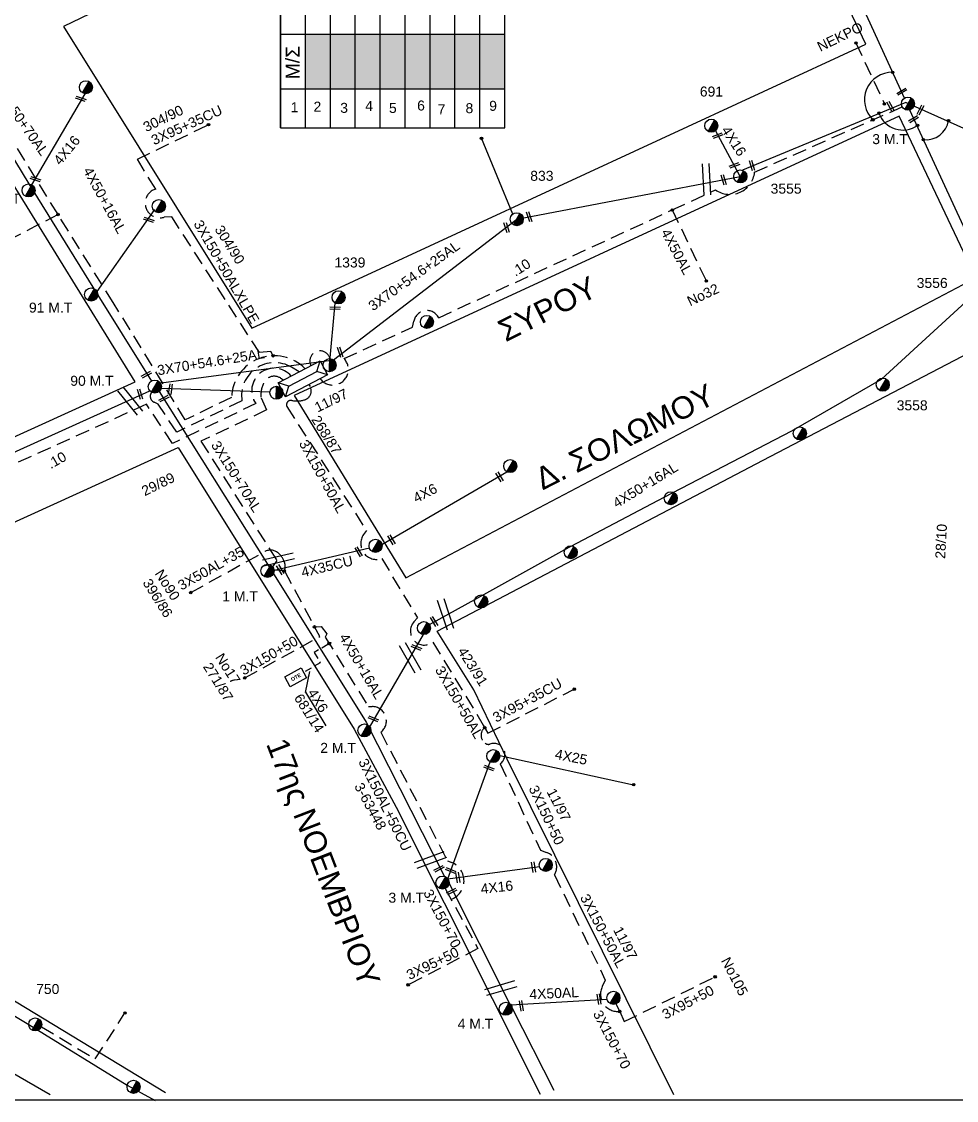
# Model space of a CAD drawing. Header units: millimetres. Extents: x 839 to 3144, y 747 to 1790.
# Drawn here: x 1057.7 to 1226.5, y 763.7 to 958.3 of the extents above; entities that cross this region are included whole.
import ezdxf
from ezdxf.enums import TextEntityAlignment as Align

# ---------------------------------------------------------------- set-up
doc = ezdxf.new("R2010")
doc.units = ezdxf.units.MM
doc.linetypes.add('DASHED', pattern=[19.05, 12.7, -6.35])
for name, color, linetype in [('Pillar OTE', 7, 'Continuous'), ('Ασφαλειοκιβώτια Χ.Τ 9 αναχωρήσεων', 7, 'Continuous'), ('Γέφυρες Εναερίου Δικτύου', 7, 'DASHED'), ('Γυμνά εναέρια ΧΤ (3Φ)   3x50+35CU', 7, 'Continuous'), ('Γυμνά εναέρια ΧΤ (3Φ)   4x35CU', 7, 'Continuous'), ('Γυμνά εναέρια ΧΤ (3Φ)   4x50AL', 7, 'Continuous'), ('Γυμνά εναέρια ΧΤ και ΦΟΠ (3Φ)   4x50+16AL', 7, 'Continuous'), ('Εναέρια παροχή ΧΤ 4x16', 7, 'SYN_LINE'), ('Εναέρια παροχή ΧΤ 4x25', 7, 'SYN_LINE'), ('Επιγραφές - Σχήματα', 7, 'Continuous'), ('Καλώδια ΧΤ   3x150+50AL', 7, 'DASHED'), ('Καλώδια ΧΤ   3x150+50ALXLPE', 7, 'DASHED'), ('Καλώδια ΧΤ   3x150+70AL', 7, 'DASHED'), ('Καλώδια ΧΤ   3x150AL+50CU', 7, 'DASHED'), ('Καλώδια ΧΤ   3x95+35CU', 7, 'DASHED'), ('Καλώδια ΧΤ   3x95+50CU', 7, 'DASHED'), ('Καλώδια ΧΤ   4x50AL', 7, 'DASHED'), ('Μηχανική τομή', 7, 'Continuous'), ('Στύλος ΦΜ', 7, 'Continuous'), ('Στύλος ΦΜ @ 1', 7, 'Continuous'), ('Συνδέσεις', 7, 'Continuous'), ('Συνεστραμμένα ΧΤ   3x70+54.6+25AL', 7, 'SYN_LINE'), ('Τομή', 7, 'Continuous'), ('Υποσταθμός εναέριος 2 στύλων', 7, 'Continuous'), ('Υποσταθμός πόλεως', 7, 'Continuous'), ('Υπόβαθρο ΔΕΗ', 7, 'Continuous'), ('Υπόγεια Καλώδια Δικτύου ΧΤ   .10', 7, 'DASHED'), ('Υπόγεια καλώδια Παροχών ΧΤ   4x6', 7, 'DASHED')]:
    doc.layers.add(name, color=color, linetype=linetype)
doc.styles.get("Standard").update_dxf_attribs({"font": 'ARIAL.TTF'})
doc.linetypes.add('SYN_LINE', pattern='A,0.5,-0.0001,["/\\/\\/\\/",Standard,S=0.1,R=0,X=0,Y=-0.05],-0.25', length=0.7501)
doc.dimstyles.new('ISO-25', dxfattribs={"dimtxt": 2.5, "dimasz": 2.5, "dimexe": 1.25, "dimexo": 0.625, "dimtad": 1, "dimtxsty": 'Standard', "dimcen": 2.5, "dimadec": 0, "dimazin": 0, "dimtfac": 1, "dimtmove": 0, "dimatfit": 3, "dimfxl": 1, "dimarcsym": 0})

# ---------------------------------------------------------------- blocks, each defined once
blk = doc.blocks.new('ΑΣΦΑΛΕΙΟΚΙΒΩΤΙΟ ΥΠΟΣΤΑΘΜΟΥ 9 ΑΝΑΧΩΡΗΣΕΩΝ')
at = {"layer": 'Ασφαλειοκιβώτια Χ.Τ 9 αναχωρήσεων', "ltscale": 40}
for p, q in [((-23.8, 40.36), (24.02, 40.36)), ((-9.72, 40.36), (-9.72, -40.64)), ((9.94, 40.36), (9.94, -40.64)), ((-23.8, 31.36), (24.02, 31.36)), ((-23.8, 22.36), (24.02, 22.36)), ((-23.8, 13.36), (24.02, 13.36)), ((-23.8, 4.36), (24.02, 4.36)), ((-23.8, -4.64), (24.02, -4.64)), ((-23.8, -13.64), (24.02, -13.64)), ((-23.8, -22.64), (24.02, -22.64)), ((-23.8, -31.64), (24.02, -31.64))]:
    blk.add_line(p, q, dxfattribs=at)
at = {"layer": 'Ασφαλειοκιβώτια Χ.Τ 9 αναχωρήσεων'}
blk.add_lwpolyline([(-23.8, -40.64), (24.02, -40.64), (24.02, 40.36), (-23.8, 40.36)], close=True, dxfattribs=at)
for s, p in [('1', (-18.19, 36.66)), ('2', (-17.99, 28.44)), ('3', (-18.43, 18.79)), ('4', (-17.74, 9.77)), ('5', (-18.47, 1.19)), ('6', (-17.59, -8.98)), ('7', (-18.93, -16.39)), ('8', (-18.55, -26.45)), ('9', (-17.69, -35))]:
    blk.add_text(s, height=3.6, rotation=270, dxfattribs=at).set_placement(p)
at = {"layer": 'Ασφαλειοκιβώτια Χ.Τ 9 αναχωρήσεων', "ltscale": 40}
for tag, height, p in [('ΟΝΟΜΑ', 5, (-0.16, 44.31)), ('ΚΕΙΜΕΝΟ 1', 2, (17.06, 35.59)), ('ΚΕΙΜΕΝΟ 2', 2, (17.06, 26.88)), ('ΚΕΙΜΕΝΟ 3', 2, (17.06, 17.69)), ('ΚΕΙΜΕΝΟ 4', 2, (17.06, 8.71)), ('ΚΕΙΜΕΝΟ 5', 2, (17.06, -0.13)), ('ΚΕΙΜΕΝΟ 6', 2, (17.06, -9.05)), ('ΚΕΙΜΕΝΟ 7', 2, (17.06, -18.13)), ('ΚΕΙΜΕΝΟ 8', 2, (17.06, -26.85)), ('ΚΕΙΜΕΝΟ 9', 2, (17.06, -35.99)), ('ΣΧ', 2, (-0.1, -42.64))]:
    blk.add_attdef(tag, text='', height=height, dxfattribs=at).set_placement(p, align=Align.MIDDLE_CENTER)
blk = doc.blocks.new('ΥΠΑΡΧΩΝ ΤΣΙΜΕΝΤΕΝΙΟΣ ΣΤΥΛΟΣ')
at = {"layer": 'Στύλος ΦΜ'}
blk.add_hatch(color=7, dxfattribs=at).paths.add_polyline_path([(-1.29, -2.28, 0.574793), (2.62, 0, 0.268822), (1.3, 2.27)])
at = {"layer": 'Στύλος ΦΜ', "color": 7}
blk.add_line((-1.29, -2.28), (1.3, 2.27), dxfattribs=at)
blk.add_circle((0, 0), 2.62, dxfattribs=at)
at = {"layer": 'Στύλος ΦΜ', "flags": 4}
for tag, p in [('ΑΡΙΘΜΟΣ', (-4.68, 8.05)), ('ΤΥΠΟΣ', (-4.91, 3.03))]:
    blk.add_attdef(tag, p, '', height=4, dxfattribs=at)
blk = doc.blocks.new('ΤΟΜΗ')
at = {"layer": 'Τομή', "ltscale": 40}
for p, q in [((-5.68, 0), (5.68, 0)), ((5.68, -2.33), (-5.68, -2.33))]:
    blk.add_line(p, q, dxfattribs=at)
blk = doc.blocks.new('ΥΠΟΣΤΑΘΜΟΣ ΕΝΑΕΡΙΟΣ ΕΠΙ 2 ΣΤΥΛΩΝ')
at = {"layer": 'Υποσταθμός εναέριος 2 στύλων', "linetype": 'Continuous'}
for points in [[(-11.97, -2.11, 0.574793), (-8.45, -0.07, 0.268822), (-9.64, 1.98)], [(9.68, -2.15, 0.574793), (13.19, -0.1, 0.268822), (12.01, 1.95)]]:
    blk.add_hatch(color=256, dxfattribs=at).paths.add_polyline_path(points)
for p, q in [((-11.97, -2.11), (-9.64, 1.98)), ((9.68, -2.15), (12.01, 1.95))]:
    blk.add_line(p, q, dxfattribs=at)
for centre in [(-10.81, -0.07), (10.84, -0.1)]:
    blk.add_circle(centre, 2.36, dxfattribs=at)
at = {"layer": 'Υποσταθμός πόλεως', "linetype": 'Continuous', "ltscale": 40}
blk.add_lwpolyline([(-8.57, 2.82), (8.57, 2.82), (8.57, -2.82), (-8.57, -2.82)], close=True, dxfattribs=at)
for points in [[(-5.75, 0), (-8.57, 2.82)], [(-8.57, -2.82), (-5.75, 0)], [(-5.75, 0), (5.75, 0)], [(5.75, 0), (8.57, 2.82)], [(8.57, -2.82), (5.75, 0)]]:
    blk.add_lwpolyline(points, dxfattribs=at)
at = {"layer": 'Υποσταθμός εναέριος 2 στύλων', "ltscale": 40, "flags": 1}
for tag, p in [('ΜΕΤΑΣΧΗΜΑΤΙΣΜΟΣ', (14.09, 2.51)), ('ΙΣΧΥΣ', (14.07, -0.28)), ('ΑΡΙΘΜΟΣ', (14.19, -3))]:
    blk.add_attdef(tag, p, '', height=1.8, dxfattribs=at)
blk = doc.blocks.new('_ΣΥΝΔΕΣΗ')
at = {"layer": 'Συνδέσεις', "linetype": 'SYN_LINE', "ltscale": 40}
blk.add_hatch(color=256, dxfattribs=at).paths.add_polyline_path([(0.5, -0.01, 1), (-0.5, -0.01, 1)])
at = {"layer": 'Συνδέσεις'}
blk.add_circle((0, -0.01), 0.5, dxfattribs=at)
blk = doc.blocks.new('ΜΗΧΑΝΙΚΗ ΤΟΜΗ')
at = {"layer": 'Μηχανική τομή', "ltscale": 40}
for p, q in [((-1.89, 0.78), (1.89, 0.78)), ((1.89, 0), (-1.89, 0))]:
    blk.add_line(p, q, dxfattribs=at)
blk = doc.blocks.new('A$C3F94617C')
at = {"layer": 'Μηχανική τομή', "xscale": 0.5, "yscale": 0.5, "zscale": 0.5}
blk.add_blockref('ΜΗΧΑΝΙΚΗ ΤΟΜΗ', (0.95, 0), dxfattribs=at)
blk = doc.blocks.new('PILLAR ΟΤΕ')
at = {"layer": 'Pillar OTE', "ltscale": 40}
blk.add_lwpolyline([(-3.31, 2.02), (3.39, 2.02), (3.39, -1.99), (-3.31, -1.99)], close=True, dxfattribs=at)
at = {"layer": 'Pillar OTE', "insert": (-1.81, 0.71), "char_height": 1.3575, "width": 109.961, "attachment_point": 1}
blk.add_mtext('{\\fArial|b1|i0|c161|p34;OTE}', dxfattribs=at)
blk = doc.blocks.new('TSONTA XT1')
at = {"ltscale": 40}
h = blk.add_hatch(color=256, dxfattribs=at)
h.dxf.hatch_style = 1
h.paths.add_polyline_path([(595.96, 2487.66), (597.07, 2488.77), (595.96, 2489.87), (594.85, 2488.77)])
blk.add_lwpolyline([(594.85, 2488.77), (595.96, 2489.87), (597.07, 2488.77), (595.96, 2487.66)], close=True, dxfattribs=at)

msp = doc.modelspace()

# ---------------------------------------------------------------- hatches: boundary and pattern name
at = {"layer": 'Ασφαλειοκιβώτια Χ.Τ 9 αναχωρήσεων', "ltscale": 0.2}
for color, points in [(27, [(1108.97, 956.06), (1108.97, 946.23), (1113.47, 946.23), (1113.47, 956.06)]), (30, [(1113.47, 956.06), (1113.47, 946.23), (1117.97, 946.23), (1117.97, 956.06)]), (151, [(1117.97, 956.06), (1117.97, 946.23), (1122.47, 946.23), (1122.47, 956.06)]), (85, [(1122.47, 956.06), (1122.47, 946.23), (1126.97, 946.23), (1126.97, 956.06)]), (173, [(1126.97, 956.06), (1126.97, 946.23), (1131.47, 946.23), (1131.47, 956.06)]), (1, [(1131.47, 956.06), (1131.47, 946.23), (1135.97, 946.23), (1135.97, 956.06)]), (2, [(1135.97, 956.06), (1135.97, 946.23), (1140.47, 946.23), (1140.47, 956.06)]), (133, [(1140.47, 956.06), (1140.47, 946.23), (1144.97, 946.23), (1144.97, 956.06)])]:
    msp.add_hatch(color=color, dxfattribs=at).paths.add_polyline_path(points)

# ---------------------------------------------------------------- linework, layer by layer
at = {"layer": 'Γέφυρες Εναερίου Δικτύου', "color": 173, "ltscale": 0.2}
for points in [[(1064.32, 923.52), (1048.02, 915.04)], [(1061.31, 776.96), (1071.05, 771.14), (1076.41, 779.45)]]:
    msp.add_lwpolyline(points, dxfattribs=at)
at = {"layer": 'Γέφυρες Εναερίου Δικτύου', "color": 30, "ltscale": 0.2}
msp.add_lwpolyline([(1107.87, 895.13), (1106.47, 895.96, 0.635092), (1097.53, 889.89), (1085.74, 884.25), (1082.41, 889.33), (1081.67, 889.65, -0.495638), (1081.22, 891.44, -1.534831)], format="xyb", dxfattribs=at)
at = {"layer": 'Γυμνά εναέρια ΧΤ (3Φ)   3x50+35CU', "color": 85, "linetype": 'DASHED', "ltscale": 0.2}
msp.add_lwpolyline([(1088.28, 855.31), (1101.62, 862.69, -0.310452), (1104.06, 862.45, -0.159335), (1105.28, 860.49, -0.16075), (1105.18, 859.2), (1103.31, 859.32)], format="xyb", dxfattribs=at)
at = {"layer": 'Γυμνά εναέρια ΧΤ (3Φ)   4x35CU', "color": 30, "linetype": 'SYN_LINE', "ltscale": 15}
msp.add_lwpolyline([(1103.31, 859.32), (1120.52, 863.39)], dxfattribs=at)
at = {"layer": 'Γυμνά εναέρια ΧΤ (3Φ)   4x50AL', "color": 1, "ltscale": 0.2}
msp.add_lwpolyline([(1146.09, 780.9), (1163.44, 781.9)], dxfattribs=at)
at = {"layer": 'Γυμνά εναέρια ΧΤ και ΦΟΠ (3Φ)   4x50+16AL', "color": 27, "ltscale": 0.2}
msp.add_lwpolyline([(1217.13, 944.54), (1205.05, 971.02), (1196.82, 987.29), (1188.51, 1004.94), (1178.96, 1024.71)], dxfattribs=at)
at = {"layer": 'Γυμνά εναέρια ΧΤ και ΦΟΠ (3Φ)   4x50+16AL', "color": 133, "ltscale": 0.2}
msp.add_lwpolyline([(1041.79, 957.44), (1059.08, 929.04), (1070.59, 910.4), (1081.19, 893.47)], dxfattribs=at)
at = {"layer": 'Γυμνά εναέρια ΧΤ και ΦΟΠ (3Φ)   4x50+16AL', "color": 1, "ltscale": 0.2}
for points in [[(1260.24, 924.53), (1217.35, 943.76), (1187.87, 931.51)], [(1218.04, 942.4), (1231.81, 912.64)], [(1146.32, 780.32), (1153.81, 765.51)]]:
    msp.add_lwpolyline(points, dxfattribs=at)
at = {"layer": 'Γυμνά εναέρια ΧΤ και ΦΟΠ (3Φ)   4x50+16AL', "color": 2, "ltscale": 0.2}
msp.add_lwpolyline([(1131.38, 849.53), (1139.59, 854.05), (1155.8, 863.06), (1173.76, 872.51), (1196.79, 884.51), (1213, 893.82), (1232.62, 911.78), (1241.65, 919.49), (1260.37, 917.35)], dxfattribs=at)
at = {"layer": 'Γυμνά εναέρια ΧΤ και ΦΟΠ (3Φ)   4x50+16AL', "color": 151, "ltscale": 0.2}
msp.add_lwpolyline([(1024.41, 866.19), (1046.63, 876.27), (1080.91, 891.69)], dxfattribs=at)
at = {"layer": 'Γυμνά εναέρια ΧΤ και ΦΟΠ (3Φ)   4x50+16AL', "color": 30, "ltscale": 0.2}
for points in [[(1082.57, 891.58), (1102.16, 860.41), (1119.97, 831.9), (1134.1, 804.08)], [(1120.56, 830.97), (1130.32, 847.73)]]:
    msp.add_lwpolyline(points, dxfattribs=at)
at = {"layer": 'Γυμνά εναέρια ΧΤ και ΦΟΠ (3Φ)   4x50+16AL', "color": 85, "ltscale": 0.2}
msp.add_lwpolyline([(1134.9, 802.94), (1145.84, 781.15)], dxfattribs=at)
at = {"layer": 'Γυμνά εναέρια ΧΤ και ΦΟΠ (3Φ)   4x50+16AL', "color": 173, "ltscale": 0.2}
msp.add_lwpolyline([(1000.21, 765.93), (1007.47, 775.14), (1025.44, 798.02), (1042.95, 786.98), (1059.03, 777.33), (1076.81, 766.42), (1081.86, 763.65)], dxfattribs=at)
at = {"layer": 'Εναέρια παροχή ΧΤ 4x16', "color": 133, "linetype": 'Continuous', "ltscale": 0.2}
msp.add_lwpolyline([(1059.59, 928.89), (1069.2, 945.33)], dxfattribs=at)
at = {"layer": 'Εναέρια παροχή ΧΤ 4x16', "color": 2, "ltscale": 10}
msp.add_lwpolyline([(1187.49, 930.4), (1183.01, 938.66)], dxfattribs=at)
at = {"layer": 'Εναέρια παροχή ΧΤ 4x16', "color": 85, "ltscale": 20}
for points in [[(1134.68, 803.65), (1142.32, 824.77)], [(1134.68, 803.65), (1151.23, 805.84)]]:
    msp.add_lwpolyline(points, dxfattribs=at)
at = {"layer": 'Εναέρια παροχή ΧΤ 4x25', "color": 85, "ltscale": 20}
msp.add_lwpolyline([(1144.07, 825.88), (1168.23, 820.63)], dxfattribs=at)
at = {"layer": 'Επιγραφές - Σχήματα', "color": 7, "linetype": 'DASHED', "ltscale": 0.2}
msp.add_line((1208.36, 954.5), (1213.49, 943.51), dxfattribs=at)
at = {"layer": 'Επιγραφές - Σχήματα', "color": 7, "linetype": 'Continuous', "ltscale": 0.2}
msp.add_line((1070.97, 909.04), (1081.79, 924.46), dxfattribs=at)
at = {"layer": 'Επιγραφές - Σχήματα'}
msp.add_lwpolyline([(875.79, 1777.39), (2904.25, 1777.39), (2904.25, 763.69), (875.79, 763.69)], close=True, dxfattribs=at)
at = {"layer": 'Επιγραφές - Σχήματα', "linetype": 'Continuous', "ltscale": 0.2}
for centre, radius, start, end in [((1214.89, 944.2), 4.99, 88.8089, 225.8361), ((1216.84, 943.35), 4.58, 199.4588, 305.1885), ((1221.01, 941.13), 4.11, 263.3493, 350.7699)]:
    msp.add_arc(centre, radius, start, end, dxfattribs=at)
at = {"layer": 'Επιγραφές - Σχήματα', "color": 2, "linetype": 'DASHED', "ltscale": 0.2}
msp.add_arc((1111.61, 897.08), 1.84, 13.6372, 207.6112, dxfattribs=at)
at = {"layer": 'Καλώδια ΧΤ   3x150+50AL', "color": 1, "ltscale": 0.2}
for points in [[(1109.61, 892.86), (1109.82, 892.48, -0.471399), (1108.88, 890.1, -0.131471), (1106.52, 889.97, 0.620646), (1105.64, 888.86), (1119.99, 866.53), (1119.48, 865.78, 0.720273), (1122.76, 861.43), (1129.21, 850.73), (1128.56, 850, 0.906248), (1131.98, 846.35), (1141.09, 831.39)], [(1141.35, 830.94, 0.495699), (1141.45, 828.11, 0.271213), (1142.28, 827.96, -0.884367), (1144.13, 824.42), (1151.43, 808.82), (1152.52, 808.41, -0.470431), (1153.95, 804.36), (1163.12, 785.36), (1162.56, 784.19, 0.586384), (1165.72, 779.71), (1165.09, 781.1)]]:
    msp.add_lwpolyline(points, format="xyb", dxfattribs=at)
at = {"layer": 'Καλώδια ΧΤ   3x150+50AL', "color": 85, "ltscale": 0.2}
msp.add_lwpolyline([(1098.03, 839.91), (1111.58, 847.35), (1110.62, 849.11)], dxfattribs=at)
at = {"layer": 'Καλώδια ΧΤ   3x150+50ALXLPE', "color": 173, "ltscale": 0.2}
msp.add_lwpolyline([(1103.15, 898.03), (1102.72, 898.78), (1100.68, 898.61), (1084.84, 923.11), (1083.51, 923.06, -1.013393), (1081.95, 928.12), (1078.64, 933.49)], format="xyb", dxfattribs=at)
at = {"layer": 'Καλώδια ΧΤ   3x150+70AL', "color": 173, "ltscale": 0.2}
msp.add_lwpolyline([(1108.93, 895.68, 0.663644), (1095.66, 890.53), (1087.28, 886.45), (1074.29, 907.63), (1064.32, 923.52), (1043.62, 957.26), (1042.25, 957.96)], format="xyb", dxfattribs=at)
at = {"layer": 'Καλώδια ΧΤ   3x150+70AL', "color": 85, "ltscale": 0.2}
for points in [[(1104.99, 893.63), (1104.66, 893.89, 0.490062), (1101.39, 893.04, 0.124718), (1100.97, 890.42), (1101.97, 888.25), (1090.13, 882.65), (1103.83, 861.11), (1103.05, 859.97)], [(1105.18, 859.2), (1110.62, 849.11), (1111.85, 849.16), (1112.83, 847.88), (1112.57, 847.24), (1120.34, 834.73), (1121.01, 834.73, -0.71586), (1122.59, 830.1), (1134.64, 806.9), (1135.44, 806.57, -0.680319), (1135.28, 799.95, -0.58242)]]:
    msp.add_lwpolyline(points, format="xyb", dxfattribs=at)
msp.add_lwpolyline([(1134.22, 801.89), (1140.13, 791.07)], dxfattribs=at)
at = {"layer": 'Καλώδια ΧΤ   3x95+35CU', "color": 173, "ltscale": 0.2}
msp.add_lwpolyline([(1078.64, 933.49), (1091.48, 939.72)], dxfattribs=at)
at = {"layer": 'Καλώδια ΧΤ   3x95+35CU', "color": 1, "ltscale": 0.2}
msp.add_lwpolyline([(1141.09, 831.39), (1141.94, 829.95), (1157.52, 837.87)], dxfattribs=at)
at = {"layer": 'Καλώδια ΧΤ   3x95+50CU', "color": 85, "ltscale": 0.2}
msp.add_lwpolyline([(1140.13, 791.07), (1127.52, 784.5)], dxfattribs=at)
at = {"layer": 'Καλώδια ΧΤ   3x95+50CU', "color": 1, "ltscale": 0.2}
msp.add_lwpolyline([(1165.72, 779.71), (1166.54, 777.87), (1182.94, 785.96)], dxfattribs=at)
at = {"layer": 'Καλώδια ΧΤ   4x50AL', "color": 27, "ltscale": 0.2}
msp.add_lwpolyline([(1175.2, 924.35), (1181.35, 911.52)], dxfattribs=at)
at = {"layer": 'Συνεστραμμένα ΧΤ   3x70+54.6+25AL', "color": 7, "linetype": 'SYN_LINE', "ltscale": 15}
msp.add_line((1082.45, 893.11), (1113.19, 897.18), dxfattribs=at)
at = {"layer": 'Συνεστραμμένα ΧΤ   3x70+54.6+25AL', "color": 2, "ltscale": 15}
for points in [[(1146.4, 923.61), (1140.75, 937.28)], [(1113.35, 896.33), (1114.37, 907.55)]]:
    msp.add_lwpolyline(points, dxfattribs=at)
at = {"layer": 'Συνεστραμμένα ΧΤ   3x70+54.6+25AL', "color": 2, "ltscale": 20}
msp.add_lwpolyline([(1114.03, 897.3), (1147.13, 922.68), (1187.49, 930.4)], dxfattribs=at)
at = {"layer": 'Συνεστραμμένα ΧΤ   3x70+54.6+25AL', "color": 133, "ltscale": 20}
msp.add_lwpolyline([(1082.95, 892.21), (1102.57, 891.5)], dxfattribs=at)
at = {"layer": 'Υπόβαθρο ΔΕΗ'}
for points in [[(1099.31, 903.03), (1210.14, 954.29), (1181.9, 1013.55), (1065.33, 957.43)], [(912.53, 884.07), (908.96, 871.73), (961.55, 840.26), (1078.27, 893.35), (1044.9, 947.24)], [(1127.13, 857.95), (1229.99, 912.1), (1216.14, 941.3), (1106.95, 890.84)]]:
    msp.add_lwpolyline(points, close=True, dxfattribs=at)
for points in [[(1175.47, 764.69), (1145.41, 825.25), (1139.39, 837.76), (1132.79, 848.35), (1191.63, 879.19), (1234.38, 901.51), (1251.07, 859.82), (1238.92, 779.15), (1236.56, 763.86)], [(1083.7, 765.02), (1023.32, 801.63), (985.54, 825.35), (989.68, 837.57), (1049.9, 865.06), (1086.02, 881.51), (1117.78, 830.63), (1125.36, 816.57), (1151.38, 764.79)], [(1108.97, 837.33), (1112.64, 831.24)], [(1002.77, 765.51), (1021.39, 788.69), (1062.89, 764.73)]]:
    msp.add_lwpolyline(points, dxfattribs=at)
at = {"layer": 'Υπόγεια Καλώδια Δικτύου ΧΤ   .10', "color": 27, "ltscale": 0.2}
msp.add_lwpolyline([(1190.07, 931.17), (1216.71, 942.96)], dxfattribs=at)
for points in [[(1183, 927.98, 0.573721), (1190.07, 931.17)], [(1115.95, 897.54), (1128.3, 903.17), (1128.55, 904.3, -0.70315), (1133.04, 904.9), (1175.2, 924.35), (1183, 927.98)]]:
    msp.add_lwpolyline(points, format="xyb", dxfattribs=at)
at = {"layer": 'Υπόγεια Καλώδια Δικτύου ΧΤ   .10', "color": 151, "ltscale": 0.2}
msp.add_lwpolyline([(1106.42, 894.37, 0.949844), (1100.01, 889.42), (1085.01, 882.2), (1080.29, 889.28), (1048.06, 874.69), (1047.47, 876.15)], format="xyb", dxfattribs=at)
at = {"layer": 'Υπόγεια Καλώδια Δικτύου ΧΤ   .10', "color": 27, "ltscale": 0.2}
msp.add_arc((1113.9, 895.58), 2.83, 216.23, 43.8162, dxfattribs=at)
at = {"layer": 'Υπόγεια καλώδια Παροχών ΧΤ   4x6', "color": 30, "linetype": 'SYN_LINE', "ltscale": 20}
msp.add_lwpolyline([(1122.8, 863.97), (1145.37, 877.11)], dxfattribs=at)
at = {"layer": 'Υπόγεια καλώδια Παροχών ΧΤ   4x6', "color": 85, "linetype": 'DASHED', "ltscale": 0.1}
msp.add_lwpolyline([(1113.01, 845.91), (1110.57, 844.47), (1111.65, 842.65), (1108.67, 840.89)], dxfattribs=at)

# ---------------------------------------------------------------- block references
at = {"layer": 'Pillar OTE', "xscale": 0.5, "yscale": 0.5, "zscale": 0.5, "rotation": 28.89638251630434}
msp.add_blockref('PILLAR ΟΤΕ', (1107.22, 839.99), dxfattribs=at)
at = {"layer": 'Ασφαλειοκιβώτια Χ.Τ 9 αναχωρήσεων', "xscale": 0.5, "yscale": 0.5, "zscale": 0.5, "rotation": 90}
msp.add_blockref('ΑΣΦΑΛΕΙΟΚΙΒΩΤΙΟ ΥΠΟΣΤΑΘΜΟΥ 9 ΑΝΑΧΩΡΗΣΕΩΝ', (1124.66, 951.09), dxfattribs=at)
at = {"layer": 'Επιγραφές - Σχήματα', "ltscale": 0.2}
for p, rotation in [((1215.95, 945.04), 31.00204412850564), ((1069.38, 944.27), 161.2009431885834), ((1213.96, 943.83), 297.5671286547002), ((1219.74, 941.46), 62.59723243504059), ((1218.06, 940.07), 31.00204412850566), ((1182.58, 937.23), 21.32159384859818), ((1185.62, 931.87), 21.3215938485982), ((1190.07, 931.53), 107.7430647475482), ((1184.96, 928.93), 107.7430647475482), ((1061.21, 929.77), 161.2009431885834), ((1081.67, 922.44), 161.2009431885834), ((1149.84, 922.29), 107.7430647475482), ((1145.77, 920.31), 107.7430647475482), ((1113.39, 906.46), 357.8149997275252), ((1115.74, 897.86), 107.7430647475482), ((1079.53, 894.01), 27.40757899072292), ((1079.59, 890.28), 107.7430647475482), ((1084.67, 891.05), 82.1942852904969), ((1082.71, 889.7), 27.40757899072292), ((1143.36, 876.88), 301.3799993711909), ((1123.86, 865.52), 301.3799993711909), ((1117.93, 863.36), 301.3799993711909), ((1103.77, 860.14), 301.379999371191), ((1131.54, 850.78), 301.3799993711909), ((1128.07, 845.57), 338.2364030151768), ((1120.29, 832.67), 338.2364030151769), ((1141.17, 823.81), 338.2364030151768), ((1132.32, 804.86), 27.40757899072333), ((1149.8, 806.63), 279.2116658291873), ((1134.25, 805.32), 338.236403015177), ((1136.14, 804.81), 279.2116658291874), ((1134.63, 800.74), 27.40757899072333), ((1161.65, 782.83), 279.2116658291873), ((1147.63, 781.65), 279.2116658291873)]:
    msp.add_blockref('A$C3F94617C', p, dxfattribs=dict(at, rotation=rotation))
at = {"layer": 'Στύλος ΦΜ @ 1', "ltscale": 40, "xscale": 0.4499999999998181, "yscale": 0.4499999999998181, "zscale": 0.4499999999998181}
for p in [(1069.35, 946.5), (1082.52, 925.03), (1130.92, 904.14), (1198.23, 884.03), (1145.95, 878.13), (1174.92, 872.32), (1121.64, 863.74), (1156.87, 862.57), (1140.71, 853.7), (1130.38, 848.9), (1142.9, 825.79), (1152.36, 806.16), (1164.59, 782.17), (1077.96, 766.11)]:
    msp.add_blockref('ΥΠΑΡΧΩΝ ΤΣΙΜΕΝΤΕΝΙΟΣ ΣΤΥΛΟΣ', p, dxfattribs=at)
at = {"layer": 'Στύλος ΦΜ @ 1', "ltscale": 40}
ref = msp.add_blockref('ΥΠΑΡΧΩΝ ΤΣΙΜΕΝΤΕΝΙΟΣ ΣΤΥΛΟΣ', (1182.25, 939.56), dxfattribs=dict(at, xscale=0.4499999999998181, yscale=0.4499999999998181, zscale=0.4499999999998181))
ref.add_attrib('ΤΥΠΟΣ', '691', (1180.18, 944.82), dxfattribs={"layer": 'Στύλος ΦΜ', "height": 1.8, "flags": 4})
ref = msp.add_blockref('ΥΠΑΡΧΩΝ ΤΣΙΜΕΝΤΕΝΙΟΣ ΣΤΥΛΟΣ', (1217.74, 943.53), dxfattribs=dict(at, xscale=0.4499999999998181, yscale=0.4499999999998181, zscale=0.4499999999998181))
ref.add_attrib('ΤΥΠΟΣ', '3 M.T', (1211.31, 936.23), dxfattribs={"layer": 'Στύλος ΦΜ', "height": 1.8, "flags": 4})
ref = msp.add_blockref('ΥΠΑΡΧΩΝ ΤΣΙΜΕΝΤΕΝΙΟΣ ΣΤΥΛΟΣ', (1147.13, 922.68), dxfattribs=dict(at, xscale=0.4499999999998181, yscale=0.4499999999998181, zscale=0.4499999999998181))
ref.add_attrib('ΤΥΠΟΣ', '833', (1149.57, 929.61), dxfattribs={"layer": 'Στύλος ΦΜ', "height": 1.8, "flags": 4})
ref = msp.add_blockref('ΥΠΑΡΧΩΝ ΤΣΙΜΕΝΤΕΝΙΟΣ ΣΤΥΛΟΣ', (1187.49, 930.4), dxfattribs=dict(at, xscale=0.4499999999998181, yscale=0.4499999999998181, zscale=0.4499999999998181))
ref.add_attrib('ΤΥΠΟΣ', '3555', (1192.96, 927.29), dxfattribs={"layer": 'Στύλος ΦΜ', "height": 1.8, "flags": 4})
ref = msp.add_blockref('ΥΠΑΡΧΩΝ ΤΣΙΜΕΝΤΕΝΙΟΣ ΣΤΥΛΟΣ', (1059.01, 927.87), dxfattribs=dict(at, xscale=0.4499999999998181, yscale=0.4499999999998181, zscale=0.4499999999998181))
ref.add_attrib('ΤΥΠΟΣ', '92 M.T', (1049.71, 925.5), dxfattribs={"layer": 'Στύλος ΦΜ', "height": 1.8, "flags": 4})
ref = msp.add_blockref('ΥΠΑΡΧΩΝ ΤΣΙΜΕΝΤΕΝΙΟΣ ΣΤΥΛΟΣ', (1114.96, 908.58), dxfattribs=dict(at, xscale=0.4499999999998181, yscale=0.4499999999998181, zscale=0.4499999999998181))
ref.add_attrib('ΤΥΠΟΣ', '1339', (1114.22, 913.97), dxfattribs={"layer": 'Στύλος ΦΜ', "height": 1.8, "flags": 4})
ref = msp.add_blockref('ΥΠΑΡΧΩΝ ΤΣΙΜΕΝΤΕΝΙΟΣ ΣΤΥΛΟΣ', (1232.62, 911.78), dxfattribs=dict(at, xscale=0.4499999999998181, yscale=0.4499999999998181, zscale=0.4499999999998181))
ref.add_attrib('ΤΥΠΟΣ', '3556', (1219.33, 910.28), dxfattribs={"layer": 'Στύλος ΦΜ', "height": 1.8, "flags": 4})
ref = msp.add_blockref('ΥΠΑΡΧΩΝ ΤΣΙΜΕΝΤΕΝΙΟΣ ΣΤΥΛΟΣ', (1070.31, 909.09), dxfattribs=dict(at, xscale=0.4499999999998181, yscale=0.4499999999998181, zscale=0.4499999999998181))
ref.add_attrib('ΤΥΠΟΣ', '91 M.T', (1059.08, 905.83), dxfattribs={"layer": 'Στύλος ΦΜ', "height": 1.8, "flags": 4})
ref = msp.add_blockref('ΥΠΑΡΧΩΝ ΤΣΙΜΕΝΤΕΝΙΟΣ ΣΤΥΛΟΣ', (1081.8, 892.47), dxfattribs=dict(at, xscale=0.4499999999998181, yscale=0.4499999999998181, zscale=0.4499999999998181))
ref.add_attrib('ΤΥΠΟΣ', '90 M.T', (1066.53, 892.62), dxfattribs={"layer": 'Στύλος ΦΜ', "height": 1.8, "flags": 4})
ref = msp.add_blockref('ΥΠΑΡΧΩΝ ΤΣΙΜΕΝΤΕΝΙΟΣ ΣΤΥΛΟΣ', (1213.21, 892.82), dxfattribs=dict(at, xscale=0.4499999999998181, yscale=0.4499999999998181, zscale=0.4499999999998181))
ref.add_attrib('ΤΥΠΟΣ', '3558', (1215.72, 888.19), dxfattribs={"layer": 'Στύλος ΦΜ', "height": 1.8, "flags": 4})
ref = msp.add_blockref('ΥΠΑΡΧΩΝ ΤΣΙΜΕΝΤΕΝΙΟΣ ΣΤΥΛΟΣ', (1102.14, 859.23), dxfattribs=dict(at, xscale=0.4499999999998181, yscale=0.4499999999998181, zscale=0.4499999999998181))
ref.add_attrib('ΤΥΠΟΣ', '1 M.T', (1093.97, 853.72), dxfattribs={"layer": 'Στύλος ΦΜ', "height": 1.8, "flags": 4})
ref = msp.add_blockref('ΥΠΑΡΧΩΝ ΤΣΙΜΕΝΤΕΝΙΟΣ ΣΤΥΛΟΣ', (1119.62, 830.43), dxfattribs=dict(at, xscale=0.4499999999998181, yscale=0.4499999999998181, zscale=0.4499999999998181))
ref.add_attrib('ΤΥΠΟΣ', '2 M.T', (1111.66, 826.38), dxfattribs={"layer": 'Στύλος ΦΜ', "height": 1.8, "flags": 4})
ref = msp.add_blockref('ΥΠΑΡΧΩΝ ΤΣΙΜΕΝΤΕΝΙΟΣ ΣΤΥΛΟΣ', (1133.73, 802.96), dxfattribs=dict(at, xscale=0.4499999999998181, yscale=0.4499999999998181, zscale=0.4499999999998181))
ref.add_attrib('ΤΥΠΟΣ', '3 M.T', (1123.97, 799.34), dxfattribs={"layer": 'Στύλος ΦΜ', "height": 1.8, "flags": 4})
ref = msp.add_blockref('ΥΠΑΡΧΩΝ ΤΣΙΜΕΝΤΕΝΙΟΣ ΣΤΥΛΟΣ', (1060.21, 777.37), dxfattribs=dict(at, xscale=0.4499999999998181, yscale=0.4499999999998181, zscale=0.4499999999998181))
ref.add_attrib('ΤΥΠΟΣ', '750', (1060.37, 782.86), dxfattribs={"layer": 'Στύλος ΦΜ', "height": 1.8, "flags": 4})
ref = msp.add_blockref('ΥΠΑΡΧΩΝ ΤΣΙΜΕΝΤΕΝΙΟΣ ΣΤΥΛΟΣ', (1145.14, 780.19), dxfattribs=dict(at, xscale=0.4499999999998181, yscale=0.4499999999998181, zscale=0.4499999999998181))
ref.add_attrib('ΤΥΠΟΣ', '4 M.T', (1136.47, 776.58), dxfattribs={"layer": 'Στύλος ΦΜ', "height": 1.8, "flags": 4})
at = {"layer": 'Συνδέσεις', "xscale": 0.4500000000000455, "yscale": 0.4500000000000455, "zscale": 0.4500000000000455}
for p in [(1208.37, 954.48), (1214.99, 949.19), (1213.49, 943.49), (1211.41, 940.62), (1212.52, 941.83), (1225.07, 940.47), (1091.48, 939.73), (1219.48, 939.61), (1140.76, 937.29), (1220.54, 937.04), (1064.32, 923.53), (1175.2, 924.35), (1181.35, 911.52), (1103.15, 898.04), (1105.18, 859.2), (1088.28, 855.31), (1110.62, 849.11), (1098.03, 839.91), (1157.52, 837.87), (1141.36, 830.94), (1168.24, 820.64), (1127.52, 784.51), (1182.94, 785.96), (1076.41, 779.45), (1165.72, 779.71)]:
    msp.add_blockref('_ΣΥΝΔΕΣΗ', p, dxfattribs=at)
at = {"layer": 'Συνδέσεις', "xscale": 0.3075184835441075, "yscale": 0.3075184835441075, "zscale": 0.3075184835441075, "rotation": 31.74352577539354}
msp.add_blockref('TSONTA XT1', (1360.1, 98.81), dxfattribs=at)
at = {"layer": 'Τομή'}
for p, xscale, yscale, zscale, rotation in [((1180.8, 929.83), 0.4999999999999884, 0.4999999999999884, 0.4999999999999884, 93.1828170941797), ((1077.8, 890.24), 0.4999999999998865, 0.4999999999998865, 0.4999999999998865, 309.2199476077985), ((1103.98, 861.84), 0.5000000000000234, 0.5000000000000234, 0.5000000000000234, 13.35467125495915), ((1134.83, 851.55), 0.5000000000000063, 0.5000000000000063, 0.5000000000000063, 288.0201845394978), ((1128.41, 843.81), 0.4999999999999255, 0.4999999999999255, 0.4999999999999255, 299.9552061311468), ((1131.36, 807.58), 0.5000000000000204, 0.5000000000000204, 0.5000000000000204, 20.24798632753609), ((1144.07, 784.48), 0.5000000000000508, 0.5000000000000508, 0.5000000000000508, 16.37477820318603)]:
    msp.add_blockref('ΤΟΜΗ', p, dxfattribs=dict(at, xscale=xscale, yscale=yscale, zscale=zscale, rotation=rotation))
at = {"layer": 'Υποσταθμός εναέριος 2 στύλων', "xscale": 0.5000000000000094, "yscale": 0.5000000000000094, "zscale": 0.5000000000000094, "rotation": 27.45792206082679}
msp.add_blockref('ΥΠΟΣΤΑΘΜΟΣ ΕΝΑΕΡΙΟΣ ΕΠΙ 2 ΣΤΥΛΩΝ', (1108.52, 893.88), dxfattribs=at)

# ---------------------------------------------------------------- texts
at = {"layer": 'Γυμνά εναέρια ΧΤ (3Φ)   3x50+35CU', "linetype": 'SYN_LINE', "ltscale": 20}
msp.add_text('3X50AL+35', height=1.8, rotation=29.4041, dxfattribs=at).set_placement((1091.92, 859.67), align=Align.MIDDLE)
at = {"layer": 'Γυμνά εναέρια ΧΤ (3Φ)   4x35CU', "linetype": 'SYN_LINE', "ltscale": 20}
msp.add_text('4X35CU', height=1.8, rotation=13.4529, dxfattribs=at).set_placement((1112.88, 860.03), align=Align.MIDDLE)
at = {"layer": 'Γυμνά εναέρια ΧΤ (3Φ)   4x50AL', "linetype": 'SYN_LINE', "ltscale": 20}
msp.add_text('4X50AL', height=1.8, rotation=2.6171, dxfattribs=at).set_placement((1153.88, 783), align=Align.MIDDLE)
at = {"layer": 'Γυμνά εναέρια ΧΤ και ΦΟΠ (3Φ)   4x50+16AL', "linetype": 'SYN_LINE', "ltscale": 20}
for rotation, p in [(298.6869, (1072.75, 926.11)), (31.662, (1170.34, 874.73)), (300.3819, (1119.12, 842.02))]:
    msp.add_text('4X50+16AL', height=1.8, rotation=rotation, dxfattribs=at).set_placement(p, align=Align.MIDDLE)
at = {"layer": 'Εναέρια παροχή ΧΤ 4x16', "linetype": 'SYN_LINE', "ltscale": 20}
for rotation, p in [(302.9301, (1186.33, 936.8)), (50.9107, (1065.9, 935.13)), (6.3342, (1143.54, 802.14))]:
    msp.add_text('4X16', height=1.8, rotation=rotation, dxfattribs=at).set_placement(p, align=Align.MIDDLE)
at = {"layer": 'Εναέρια παροχή ΧΤ 4x25', "linetype": 'SYN_LINE', "ltscale": 20}
msp.add_text('4X25', height=1.8, rotation=348.9097, dxfattribs=at).set_placement((1156.96, 825.64), align=Align.MIDDLE)
at = {"layer": 'Επιγραφές - Σχήματα', "ltscale": 0.2, "attachment_point": 1}
for s, insert, char_height, width, rotation in [('ΝΕΚΡΟ', (1201.14, 954.48), 1.8, 20.6794, 26.0949), ('Μ/Σ', (1105.43, 947.92), 2.5, 3.7514, 90), ('304/90', (1079.45, 939.98), 1.8, 20.6794, 26.0949), ('304/90', (1094.04, 921.82), 1.8, 20.6794, 302.2134), ('ΣΥΡΟΥ', (1143.3, 904.02), 4, 19.6719, 26.7184), ('Νο32', (1177.66, 908.57), 1.8, 20.6794, 25.4496), ('11/97', (1110.4, 889.4), 1.8, 20.6794, 26.0949), ('Δ. ΣΟΛΩΜΟΥ', (1149.98, 877.29), 4, 44.0408, 26.7184), ('268/87', (1111.5, 887.5), 1.8, 20.6794, 302.2134), ('29/89', (1079.17, 874.29), 1.8, 20.6794, 26.0949), ('28/10', (1222.66, 861.46), 1.8, 20.6794, 86.8274), ('Νο90', (1083.24, 859.71), 1.8, 20.6794, 302.2134), ('396/86', (1081.04, 858.04), 1.8, 20.6794, 302.2134), ('423/91', (1137.92, 845.68), 1.8, 20.6794, 302.2134), ('Νο17', (1094.15, 844.58), 1.8, 20.6794, 302.2134), ('271/87', (1091.95, 842.9), 1.8, 20.6794, 302.2134), ('4Χ6', (1110.82, 838.19), 1.8, 20.6794, 302.2134), ('681/14', (1108.37, 837.27), 1.8, 20.6794, 302.2134), ('17ης ΝΟΕΜΒΡΙΟΥ', (1105.57, 829.45), 4, 86.9993, 291.0558), ('3-63448', (1119.33, 821.22), 1.8, 20.6794, 298.2588), ('11/97', (1154.07, 820.2), 1.8, 20.6794, 297.4122), ('11/97', (1166.08, 795.27), 1.8, 20.6794, 297.4122), ('Νο105', (1185.56, 789.73), 1.8, 20.6794, 297.4122)]:
    msp.add_mtext(s, dxfattribs=dict(at, insert=insert, char_height=char_height, width=width, rotation=rotation))
at = {"layer": 'Καλώδια ΧΤ   3x150+50AL', "linetype": 'SYN_LINE', "ltscale": 20}
for s, rotation, p in [('3X150+50AL', 298.8338, (1112.07, 876.28)), ('3X150+50', 29.6884, (1102.39, 843.94)), ('3X150+50AL', 300.042, (1136.75, 835.51)), ('3X150+50', 295.3241, (1152.51, 815.15)), ('3X150+50AL', 297.7325, (1162.69, 794.25))]:
    msp.add_text(s, height=1.8, rotation=rotation, dxfattribs=at).set_placement(p, align=Align.MIDDLE)
at = {"layer": 'Καλώδια ΧΤ   3x150+50ALXLPE', "linetype": 'SYN_LINE', "ltscale": 20}
msp.add_text('3X150+50ALXLPE', height=1.8, rotation=299.8826, dxfattribs=at).set_placement((1094.75, 913.19), align=Align.MIDDLE)
at = {"layer": 'Καλώδια ΧΤ   3x150+70AL', "linetype": 'SYN_LINE', "ltscale": 20}
for s, rotation, p in [('3X150+70AL', 305.3369, (1057.8, 940.42)), ('3X150+70AL', 302.1769, (1096.52, 876.25)), ('3X150+70', 297.7325, (1133.68, 796.47)), ('3X150+70', 297.7325, (1164.31, 774.64))]:
    msp.add_text(s, height=1.8, rotation=rotation, dxfattribs=at).set_placement(p, align=Align.MIDDLE)
at = {"layer": 'Καλώδια ΧΤ   3x150AL+50CU', "linetype": 'SYN_LINE', "ltscale": 20}
msp.add_text('3X150AL+50CU', height=1.8, rotation=296.3732, dxfattribs=at).set_placement((1123.35, 817.01), align=Align.MIDDLE)
at = {"layer": 'Καλώδια ΧΤ   3x95+35CU', "linetype": 'SYN_LINE', "ltscale": 20}
for rotation, p in [(24.4991, (1087.55, 939.68)), (28.3984, (1149.04, 835.87))]:
    msp.add_text('3X95+35CU', height=1.8, rotation=rotation, dxfattribs=at).set_placement(p, align=Align.MIDDLE)
at = {"layer": 'Καλώδια ΧΤ   3x95+50CU', "linetype": 'SYN_LINE', "ltscale": 20}
for rotation, p in [(25.9629, (1131.94, 788.39)), (27.6556, (1178.04, 781.37))]:
    msp.add_text('3X95+50', height=1.8, rotation=rotation, dxfattribs=at).set_placement(p, align=Align.MIDDLE)
at = {"layer": 'Καλώδια ΧΤ   4x50AL', "linetype": 'SYN_LINE', "ltscale": 20}
msp.add_text('4X50AL', height=1.8, rotation=298.1464, dxfattribs=at).set_placement((1176.01, 916.82), align=Align.MIDDLE)
at = {"layer": 'Συνεστραμμένα ΧΤ   3x70+54.6+25AL', "linetype": 'SYN_LINE', "ltscale": 20}
for rotation, p in [(35.728, (1128.59, 912.48)), (9.174, (1091.91, 896.95))]:
    msp.add_text('3X70+54.6+25AL', height=1.8, rotation=rotation, dxfattribs=at).set_placement(p, align=Align.MIDDLE)
at = {"layer": 'Υπόγεια Καλώδια Δικτύου ΧΤ   .10', "linetype": 'SYN_LINE', "ltscale": 20}
for rotation, p in [(32.5945, (1147.88, 913.98)), (29.4042, (1064.08, 879.2))]:
    msp.add_text('.10', height=1.8, rotation=rotation, dxfattribs=at).set_placement(p, align=Align.MIDDLE)
at = {"layer": 'Υπόγεια καλώδια Παροχών ΧΤ   4x6', "linetype": 'SYN_LINE', "ltscale": 20}
msp.add_text('4X6', height=1.8, rotation=27.2774, dxfattribs=at).set_placement((1130.58, 873.26), align=Align.MIDDLE)

# ---------------------------------------------------------------- leaders
at = {"layer": 'Επιγραφές - Σχήματα', "ltscale": 40}
msp.add_leader([(1109.74, 841.08), (1108.96, 837.29)], dimstyle='ISO-25', override={"dimasz": 1, "dimtad": 0}, dxfattribs=at)

doc.saveas('drawing.dxf')
